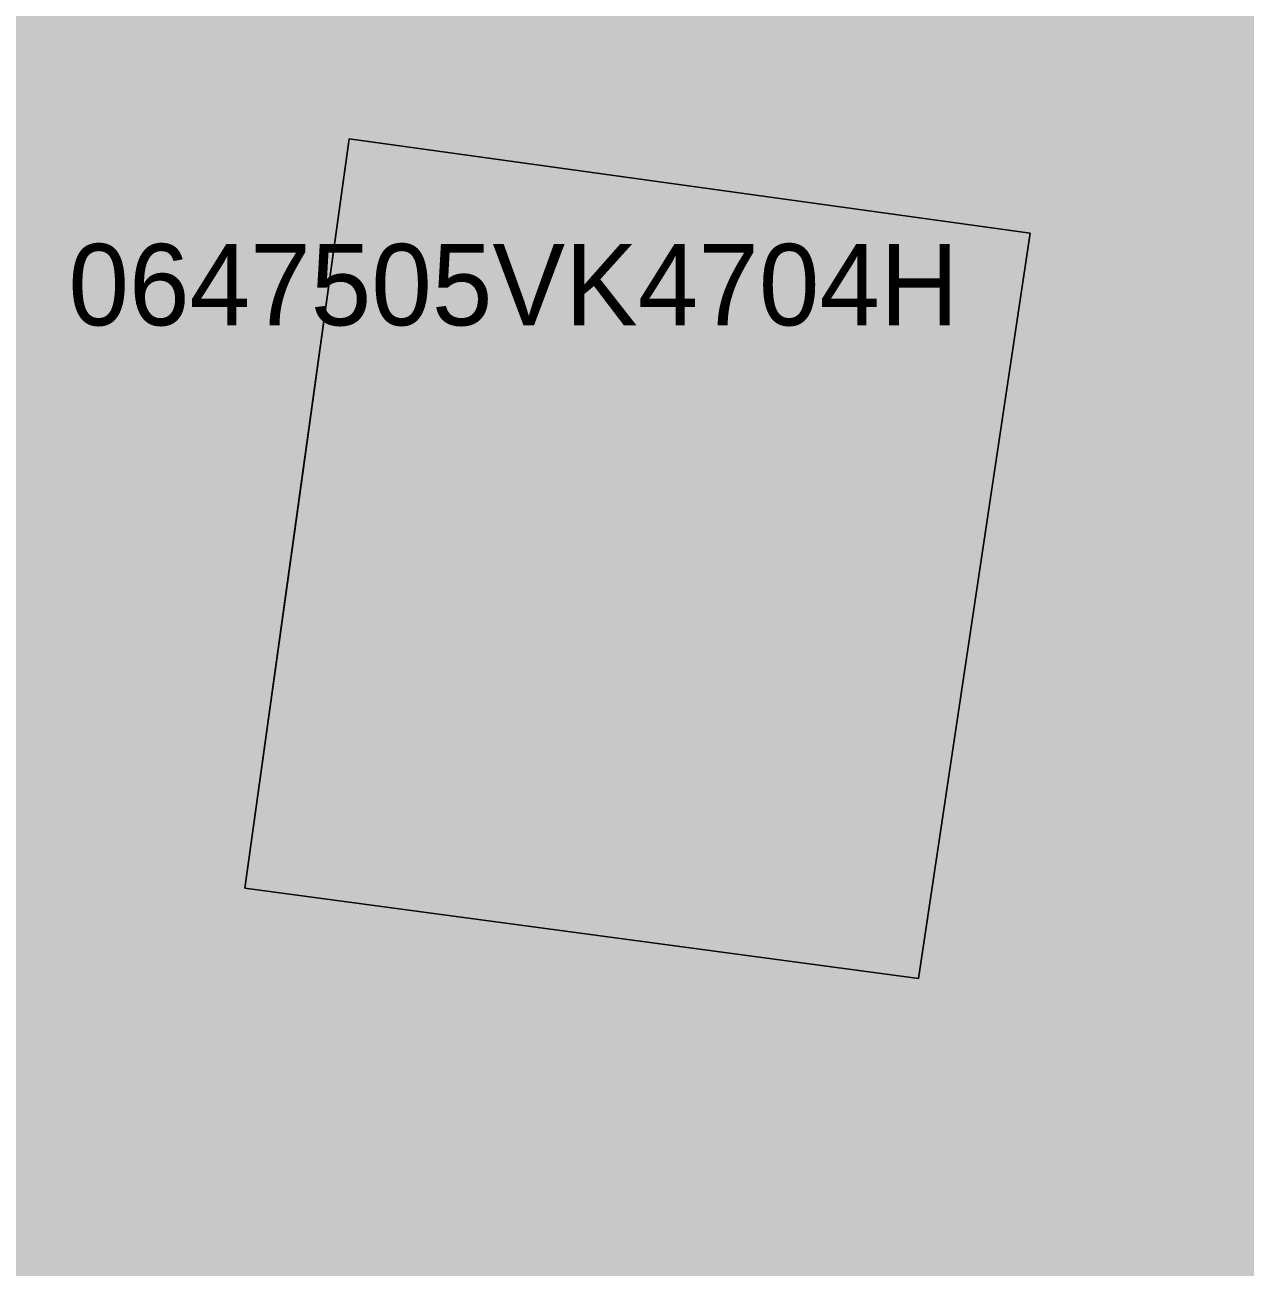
# Model space of a CAD drawing. Header units: metres. Extents: x -6 to 1255, y -2 to 532.
# Drawn here: x 936.69 to 951.68, y 69.06 to 84.31 of the extents above; entities that cross this region are included whole.
import ezdxf

# ---------------------------------------------------------------- set-up
doc = ezdxf.new("R2010")
doc.units = ezdxf.units.M
doc.header["$MEASUREMENT"] = 0
for name, color, linetype, lineweight, true_color in [('TPX_BUILDINGS', 7, 'CONTINUOUS', 0, 0x000000), ('TPX_BUILDINGS_HATCH', 7, 'CONTINUOUS', 0, 0xf0f0f0), ('TPX_BUILDINGS_SHADOWS_HATCH', 7, 'CONTINUOUS', 0, 0x000000), ('TPX_BUILDINGS_SHADOWS_OUTLINES', 7, 'CONTINUOUS', 0, 0x000000), ('TPX_CADASTRES_TEXT', 7, 'CONTINUOUS', 0, 0x000000)]:
    doc.layers.add(name, color=color, linetype=linetype, lineweight=lineweight, true_color=true_color)

msp = doc.modelspace()

# ---------------------------------------------------------------- hatches: boundary and pattern name
at = {"layer": 'TPX_BUILDINGS_HATCH'}
h = msp.add_hatch(color=256, dxfattribs=at)
h.paths.add_polyline_path([(927.047, 72.103), (926.007, 68.503), (931.647, 67.083), (936.117, 65.963), (937.237, 65.683), (946.297, 63.403), (950.537, 62.343), (954.507, 64.953), (954.607, 65.683), (958.257, 90.503), (955.057, 95.333), (935.648, 102.043), (934.368, 97.603), (934.326, 97.461), (934.038, 96.463), (933.017, 92.913), (936.997, 91.883), (935.897, 88.103), (931.967, 89.253), (931.287, 86.873), (929.977, 82.323), (929.917, 82.103), (929.147, 79.413), (929.097, 79.263), (928.969, 78.815), (928.317, 76.533), (927.047, 72.103)])
h.paths.add_polyline_path([(939.397, 73.713), (940.677, 82.913), (949.037, 81.753), (947.667, 72.603), (939.397, 73.713)], flags=16)
at = {"layer": 'TPX_BUILDINGS_SHADOWS_HATCH'}
msp.add_hatch(color=256, dxfattribs=at).paths.add_polyline_path([(940.025, 78.222), (939.397, 73.713), (947.667, 72.603), (949.037, 81.753), (940.677, 82.913), (940.025, 78.222)])

# ---------------------------------------------------------------- linework, layer by layer
at = {"layer": 'TPX_BUILDINGS', "elevation": 0.042}
msp.add_lwpolyline([(939.397, 73.713), (940.677, 82.913), (949.037, 81.753), (947.667, 72.603)], close=True, dxfattribs=at)
at = {"layer": 'TPX_BUILDINGS_SHADOWS_OUTLINES', "elevation": 0.039}
msp.add_lwpolyline([(940.025, 78.222), (939.397, 73.713), (947.667, 72.603), (949.037, 81.753), (940.677, 82.913)], close=True, dxfattribs=at)

# ---------------------------------------------------------------- texts
at = {"layer": 'TPX_CADASTRES_TEXT'}
msp.add_text('0647505VK4704H', height=1, dxfattribs=at).set_placement((937.23, 80.622, 0.024))

doc.saveas('drawing.dxf')
